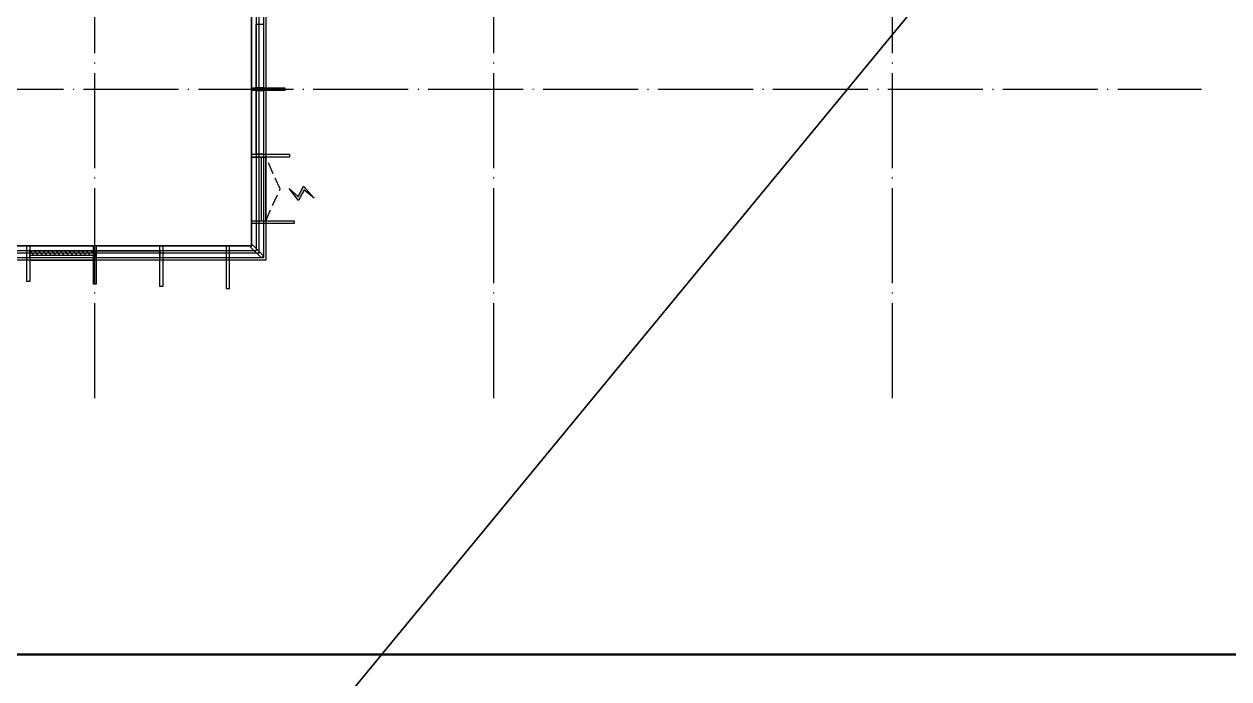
# Model space of a CAD drawing. Extents: x -292644 to 830497, y -12918 to 491457.
# Drawn here: x 23710 to 49081, y 46989 to 60770 of the extents above; entities that cross this region are included whole.
import ezdxf
from ezdxf.xclip import XClip

# ---------------------------------------------------------------- set-up
doc = ezdxf.new("R2010")
doc.units = 0
doc.header["$LTSCALE"] = 1000
doc.header["$MEASUREMENT"] = 0
for name, pattern in [('10#楼幕墙$0$DASH', [0.35, 0.25, -0.1]), ('104-10 轴网$0$DOTE', [2.4200000000000004, 2, -0.2, 0.02, -0.2]), ('CENTER2', [1.125, 0.75, -0.125, 0.125, -0.125]), ('X-104 8#10#平面_t3$0$109-34 轴网$0$L1$0$$AUDIT_BAD_LTYPE1', [0])]:
    doc.linetypes.add(name, pattern=pattern)
doc.layers.get('0').update_dxf_attribs({"linetype": 'CONTINUOUS'})
doc.layers.get('Defpoints').update_dxf_attribs({"linetype": 'CONTINUOUS'})
for name, color, linetype in [('10#楼幕墙$0$04-电动窗', 1, 'CONTINUOUS'), ('10#楼幕墙$0$A-C_玻璃幕墙', 140, 'CONTINUOUS'), ('10#楼幕墙$0$A-TECH_结构', 21, 'CONTINUOUS'), ('104-10 轴网$0$A_AXIS-轴线', 36, '104-10 轴网$0$DOTE'), ('WIRE-消防广播', 2, 'CENTER2'), ('X-104 8#10#平面_t3$0$A-TECH_结构', 21, 'CONTINUOUS')]:
    doc.layers.add(name, color=color, linetype=linetype)
doc.layers.add('X-104 8#10#平面_t3$0$000套内', color=226, linetype='CONTINUOUS', lineweight=30, plot=False)

# ---------------------------------------------------------------- blocks, each defined once
blk = doc.blocks.new('104-8910 结构')
at = {"layer": 'Defpoints'}
blk.add_lwpolyline([(-19000, -118200), (61000, -118200.0000000002), (60999.99999999996, 41799.99999999983), (-19000, 41799.99999999996)], close=True, dxfattribs=at)
blk = doc.blocks.new('图框-A1')
at = {"const_width": 0.5}
blk.add_lwpolyline([(765.9999999999966, 584), (25.00000000000045, 584), (25.00000000000045, 10), (766.0000000000002, 10)], close=True, dxfattribs=at)
blk = doc.blocks.new('104-10 轴网')
at = {"layer": '104-10 轴网$0$A_AXIS-轴线', "linetype": '104-10 轴网$0$DOTE'}
for p, q in [((25199.99999999992, -6500.000000000015), (25200.00000000021, 40100.00000000004)), ((33599.99999999995, -6500.000000000015), (33600.00000000021, 40100.00000000004)), ((41999.99999999995, -6500.000000000015), (42000.00000000021, 40100.00000000004)), ((-6500.000000000022, -1.477928890381008e-11), (48500.00000000018, 4.342837200965732e-11))]:
    blk.add_line(p, q, dxfattribs=at)
at = {"layer": 'Defpoints'}
blk.add_lwpolyline([(-16049.99999999992, 45500.00000000001), (58050.00000000011, 45499.99999999999), (58050.00000000011, -11900.00000000001), (-16049.99999999998, -11899.99999999996)], close=True, dxfattribs=at)
blk = doc.blocks.new('X-104 8#10#平面_t3$0$rhyseuyi')
at = {"layer": 'X-104 8#10#平面_t3$0$A-TECH_结构', "linetype": 'X-104 8#10#平面_t3$0$109-34 轴网$0$L1$0$$AUDIT_BAD_LTYPE1'}
blk.add_lwpolyline([(-500, 64499.99998456433), (-500, 54700.00000000009), (17300, 54700.00000000009), (17300, 56100.00000000009), (28500, 56100.00000000009), (28500, 63100.00000000009), (34100, 63100.00000000009), (34100, 64500.00000000009), (45299.99999999999, 64500.00000000009), (45299.99999999999, 75700.00000000009), (46699.99999999999, 75700.00000000009), (46699.99999999999, 96300.00000000009), (33100, 96300.00000000009), (33100, 93500.00000000009), (21900, 93500.00000000009), (21900, 80900.00000000009), (14900.00000000029, 80900.00000000009), (14900.00000000419, 76699.99998604327), (8900.000000004307, 76699.99998604327), (8900.000000000407, 79500.0000000001), (-3300, 79500.00000000009), (-3300, 64499.9999985063)], close=True, dxfattribs=at)
blk = doc.blocks.new('10#楼幕墙$0$$WINLIB2D$00000039')
at = {"color": 0}
for points in [[(-0.4999999999983409, 0.5000000000445652), (-0.4999999999999964, -0.4999999999999716)], [(0.5000000000016591, 0.4999999999536158), (-0.4999999999983409, 0.5000000000445652)], [(0.4999999999983338, -0.5000000000463842), (0.4999999999999609, 0.4999999999999432)], [(-0.499999999999428, 0.1666666667124446), (0.500000000000572, 0.1666666666205998)], [(-0.4518745131427302, -0.1666666666260284), (-0.5000000000072298, 0.08358586507802102)], [(-0.3838834764901549, -0.166666666632409), (-0.4479860405916831, 0.1666666667079113)], [(-0.3158924398378069, -0.166666666637866), (-0.3799950039392748, 0.1666666667006353)], [(-0.2479014031851996, -0.166666666645142), (-0.3120039672867243, 0.1666666666951784)], [(-0.1799103665328481, -0.1666666666505989), (-0.2440129306343159, 0.1666666666887977)], [(-0.1119193298802692, -0.1666666666569512), (-0.1760218939817904, 0.1666666666824455)], [(-0.04392829322788927, -0.1666666666633319), (-0.1080308573293216, 0.1666666666760648)], [(0.02406274342471804, -0.1666666666696841), (-0.04003982067680312, 0.1666666666697125)], [(0.09205378007703402, -0.1666666666751411), (0.02795121597557682, 0.1666666666642556)], [(0.1600448167296129, -0.1666666666815217), (0.0959422526280953, 0.1666666666578749)], [(0.2280358533819644, -0.166666666687874), (0.163933289280525, 0.1666666666505989)], [(0.2960268900345753, -0.1666666666942547), (0.231924325933047, 0.1666666666460657)], [(0.3640179266869801, -0.1666666667006069), (0.2999153625854838, 0.166666666639685)], [(0.4320089633395341, -0.1666666667060639), (0.3679063992380058, 0.166666666632409)], [(0.4999999999916831, -0.1666666667115209), (0.4358974358904746, 0.1666666666260568)], [(-0.500000000000572, -0.1666666666214951), (0.499999999999428, -0.1666666667124446)], [(0.4999999999983338, -0.5000000000463842), (-0.5000000000016662, -0.4999999999554348)]]:
    blk.add_lwpolyline(points, dxfattribs=at)
blk = doc.blocks.new('10#楼幕墙$0$$TCHSYS$WIN2D')
for p, q in [((-0.5, 0.5), (0.5, 0.5)), ((-0.5, 0.5), (-0.4999999999999999, -0.5)), ((0.5, 0.5), (0.4999999999999998, -0.5)), ((0.5, 0.1666666666666666), (-0.5, 0.1666666666666666)), ((0.5, -0.1666666666666667), (-0.5, -0.1666666666666667)), ((-0.4999999999999999, -0.5), (0.5, -0.5))]:
    blk.add_line(p, q)
blk = doc.blocks.new('10#楼幕墙$0$开启扇')
at = {"layer": '10#楼幕墙$0$04-电动窗'}
h = blk.add_hatch(color=1, dxfattribs=at)
h.dxf.hatch_style = 1
h.paths.add_polyline_path([(680.5562354524154, 539.9632903847669), (509.7987490945379, 728.6290481947071), (726.3024437201093, 845.9672921814199), (478.2154791858056, 1065.595502953947), (646.9190324007068, 855.8806169162563), (430.4153377751354, 738.5423729295435)])
at = {"linetype": '10#楼幕墙$0$DASH'}
blk.add_lwpolyline([(0, 49.99999999714782), (670, 349.9999999971478), (1340, 49.99999999714782)], dxfattribs=at)
at = {"layer": '10#楼幕墙$0$04-电动窗', "color": 1}
blk.add_lwpolyline([(680.5562354524154, 539.9632903847669), (509.7987490945379, 728.6290481947071), (726.3024437201093, 845.9672921814199), (478.2154791858056, 1065.595502953947), (646.9190324007068, 855.8806169162563), (430.4153377751354, 738.5423729295435), (680.5562354524154, 539.9632903847669)], close=True, dxfattribs=at)
at = {"xscale": -1340, "yscale": 300, "zscale": 1340, "rotation": 180}
blk.add_blockref('10#楼幕墙$0$$TCHSYS$WIN2D', (670, -100), dxfattribs=at)
blk = doc.blocks.new('10#楼幕墙$0$ii')
blk.add_lwpolyline([(-1339.999257087533, -5.379672802519053e-05), (0.0007429124671034515, -5.379672802519053e-05), (0.0007429124671034515, -150.000053796728), (-1339.999257087533, -150.000053796728)], close=True)
blk = doc.blocks.new('10#楼幕墙')
at = {"layer": '10#楼幕墙$0$A-C_玻璃幕墙'}
for points in [[(45600.00000000006, 64200.00000000003), (34400.00000000006, 64200.00000000003), (34400.00000000006, 62800.00000000003), (28800.00000000006, 62800.00000000003), (28800.00000000006, 55800.00000000001), (17600.00000000006, 55800.00000000001), (17600.00000000006, 54400.00000000001), (-799.9999999999418, 54400.00000000001), (-799.9999999999418, 64200.00000000003), (-3599.999999999942, 64200.00000000003), (-3599.999999999942, 79800.00000000003), (9200.000000000058, 79800.00000000003), (9200.000000000058, 77000.00000000003), (14600.00000000006, 77000.00000000003), (14600.00000000006, 81200.00000000003), (21600.00000000006, 81200.00000000003), (21600.00000000006, 93800.00000000003), (32800.00000000006, 93800.00000000003), (32800.00000000006, 96600.00000000003), (47000.00000000006, 96600.00000000003), (47000.00000000006, 75400.00000000003), (45600.00000000006, 75400.00000000003)], [(45550.00000000006, 64250.00000000003), (34350.00000000006, 64250.00000000003), (34350.00000000006, 62850.00000000003), (28750.00000000006, 62850.00000000003), (28750.00000000006, 55850.00000000001), (17550.00000000006, 55850.00000000001), (17550.00000000006, 54450.00000000001), (-749.9999999999418, 54450.00000000001), (-749.9999999999418, 64250.00000000003), (-3549.999999999942, 64250.00000000003), (-3549.999999999942, 79750.00000000003), (9150.000000000058, 79750.00000000003), (9150.000000000058, 76950.00000000003), (14650.00000000006, 76950.00000000003), (14650.00000000006, 81150.00000000003), (21650.00000000006, 81150.00000000003), (21650.00000000006, 93750.00000000003), (32850.00000000006, 93750.00000000003), (32850.00000000006, 96550.00000000003), (46950.00000000006, 96550.00000000003), (46950.00000000006, 75450.00000000003), (45550.00000000006, 75450.00000000003)], [(45400.00000000006, 64400.00000000003), (34200.00000000006, 64400.00000000003), (34200.00000000006, 63000.00000000003), (28600.00000000006, 63000.00000000003), (28600.00000000006, 56000.00000000001), (17400.00000000006, 56000.00000000001), (17400.00000000006, 54600.00000000001), (-599.9999999999418, 54600.00000000001), (-599.9999999999418, 64400.00000000003), (-3399.999999999942, 64400.00000000003), (-3399.999999999942, 79600.00000000003), (9000.000000000058, 79600.00000000003), (9000.000000000058, 76800.00000000003), (14800.00000000006, 76800.00000000003), (14800.00000000006, 81000.00000000003), (21800.00000000006, 81000.00000000003), (21800.00000000006, 93600.00000000003), (33000.00000000006, 93600.00000000003), (33000.00000000006, 96400.00000000003), (46800.00000000006, 96400.00000000003), (46800.00000000006, 75600.00000000003), (45400.00000000006, 75600.00000000003)], [(29200.00000000169, 59430.00000000009), (29200.00000000169, 59370.00000000009), (28500.00000000437, 59369.9999860434), (28500.00000000437, 59429.9999860434)], [(29300.00000000169, 58029.99998604241), (29300.00000000169, 57969.99998604241), (28500.00000000437, 57969.9999860434), (28500.00000000437, 58029.9999860434)], [(29400.00000000169, 56629.99998604241), (29400.00000000169, 56569.99998604241), (28500.00000000437, 56569.9999860434), (28500.00000000437, 56629.9999860434)], [(23830.00000000419, 55349.99998604212), (23770.00000000419, 55349.99998604212), (23770.00000000419, 56099.99998604265), (23830.00000000419, 56099.99998604265)], [(25230.00000000006, 55299.99998604212), (25170.00000000006, 55299.99998604212), (25170.00000000419, 56099.99998604265), (25230.00000000419, 56099.99998604265)], [(26630.00000000419, 55249.99998604212), (26570.00000000419, 55249.99998604212), (26570.00000000419, 56099.99998604265), (26630.00000000419, 56099.99998604265)], [(28030.00000000285, 55199.99998604212), (27970.00000000285, 55199.99998604212), (27970.00000000419, 56099.99998604265), (28030.00000000419, 56099.99998604265)], [(28478.78679656447, 56078.78679656444), (28521.21320343571, 56121.21320343562), (28750.00000000006, 55892.42640687127), (28707.57359312888, 55850.00000000009)]]:
    blk.add_lwpolyline(points, close=True, dxfattribs=at)
at = {"layer": '10#楼幕墙$0$A-TECH_结构'}
blk.add_lwpolyline([(45300.00000000006, 64500.00000000003), (34100.00000000006, 64500.00000000003), (34100.00000000006, 63100.00000000003), (28500.00000000006, 63100.00000000003), (28500.00000000006, 56100.00000000001), (17300.00000000006, 56100.00000000001), (17300.00000000006, 54700.00000000001), (-499.9999999999418, 54700.00000000001), (-499.9999999999418, 64500.00000000003), (-3299.999999999942, 64500.00000000003), (-3299.999999999942, 79500.00000000003), (8900.000000000058, 79500.00000000003), (8900.000000000058, 76700.00000000003), (14900.00000000006, 76700.00000000003), (14900.00000000006, 80900.00000000003), (21900.00000000006, 80900.00000000003), (21900.00000000006, 93500.00000000003), (33100.00000000006, 93500.00000000003), (33100.00000000006, 96300.00000000003), (46700.00000000006, 96300.00000000003), (46700.00000000006, 75700.00000000003), (45300.00000000006, 75700.00000000003)], close=True, dxfattribs=at)
at = {"layer": '10#楼幕墙$0$A-C_玻璃幕墙'}
for p, rotation in [((28750.00000000652, 59429.9999860434), 270), ((28750.0000538007, 58029.99998105856), 270), ((23830.00000000413, 55849.99998604335), 180), ((25230.00000000413, 55849.99998604335), 180)]:
    blk.add_blockref('10#楼幕墙$0$ii', p, dxfattribs=dict(at, rotation=rotation))
at = {"layer": '10#楼幕墙$0$A-C_玻璃幕墙', "xscale": -1, "rotation": 270}
blk.add_blockref('10#楼幕墙$0$开启扇', (28750.00000000437, 56629.99998604345), dxfattribs=at)
at = {"layer": 'Defpoints', "color": 2, "xscale": 1340, "yscale": 300, "zscale": -1340, "rotation": 180}
blk.add_blockref('10#楼幕墙$0$$WINLIB2D$00000039', (24500.00000000413, 55949.99998604333), dxfattribs=at)
blk = doc.blocks.new('X-104 8#10#平面_t3')
at = {"layer": 'X-104 8#10#平面_t3$0$000套内'}
blk.add_lwpolyline([(28650.00000000386, 62999.9999860433), (28650.00000000386, 55949.9999860433), (17450.00000000386, 55949.9999860433), (17450.00000000386, 54549.9999860433), (-649.9999999984684, 54549.99998604342), (-649.9999998457824, 64349.99998605804), (-3449.999999841802, 64349.99998605803), (-3449.999999997544, 79649.99998605573), (9050.00000000398, 79649.99998605573), (9050.00000000398, 76849.9999860433), (14799.99999996935, 76849.99998604319), (14799.99999996935, 68050.0000078792), (21549.99999999855, 68050.0000078792), (21549.99999999855, 66950.0000078792), (25450.00000001158, 66950.0000078792), (25450.00000001158, 62999.99998814457), (28650.00000000386, 62999.9999860433)], close=True, dxfattribs=at)
at = {"linetype": 'X-104 8#10#平面_t3$0$109-34 轴网$0$L1$0$$AUDIT_BAD_LTYPE1'}
ref = blk.add_blockref('10#楼幕墙', (0, 0), dxfattribs=at)
XClip(ref).set_block_clipping_path([(-18549.99999999996, -12899.99999999999), (65550.00000000006, 343500.0000000001)])
at = {"xscale": 100, "yscale": 100, "zscale": 100}
blk.add_blockref('图框-A1', (-18550.00000000001, 46500.00000000006), dxfattribs=at)
at = {"linetype": 'X-104 8#10#平面_t3$0$109-34 轴网$0$L1$0$$AUDIT_BAD_LTYPE1'}
ref = blk.add_blockref('104-8910 结构', (-130.000000000302, 165700.0000000001), dxfattribs=at)
XClip(ref).set_block_clipping_path([(-15919.999999999709, -118200.00000000015), (58180.00000000029, -60800.00000000007)])
ref = blk.add_blockref('104-10 轴网', (1.455191522836685e-11, 59400.00000000001))
XClip(ref).set_block_clipping_path([(-16049.999999999925, -11899.999999999949), (58049.99999999998, 45500.000000000095)])
at = {"layer": 'X-104 8#10#平面_t3$0$A-TECH_结构', "linetype": 'X-104 8#10#平面_t3$0$109-34 轴网$0$L1$0$$AUDIT_BAD_LTYPE1'}
blk.add_blockref('X-104 8#10#平面_t3$0$rhyseuyi', (5.820766091346741e-11, -1.164153218269348e-10), dxfattribs=at)

msp = doc.modelspace()

# ---------------------------------------------------------------- linework, layer by layer
at = {"layer": 'WIRE-消防广播', "linetype": 'CENTER2', "const_width": 35}
msp.add_lwpolyline([(-18549.99999999994, -12900.00000000002), (177306.9507218333, 224700)], dxfattribs=at)

# ---------------------------------------------------------------- block references
msp.add_blockref('X-104 8#10#平面_t3', (0, 0))

doc.saveas('drawing.dxf')
